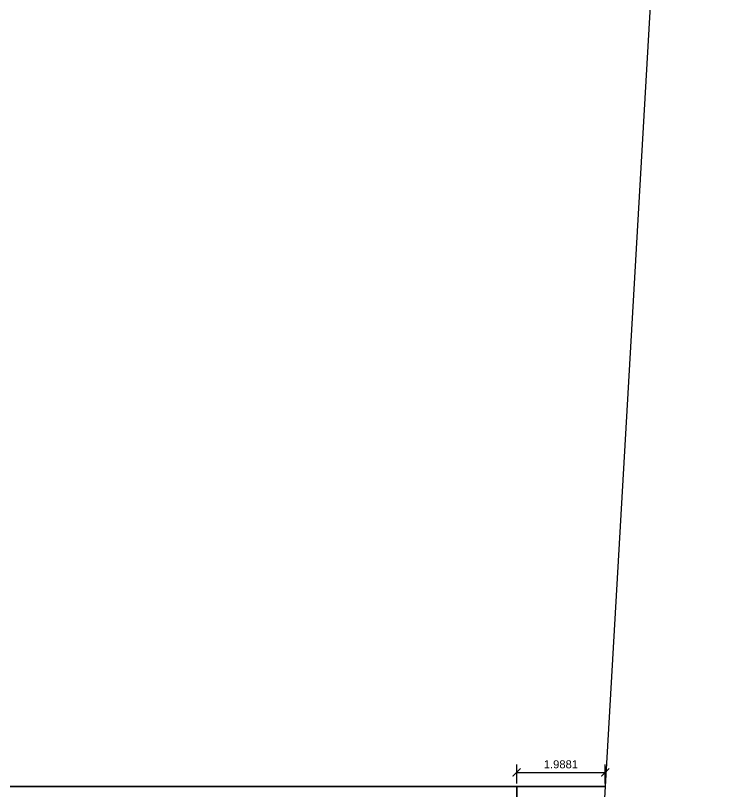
# Model space of a CAD drawing. Header units: metres. Extents: x -1561199 to -1560810, y 43748 to 43956.
# Drawn here: x -1561167.06 to -1561150.96, y 43862.52 to 43879.97 of the extents above; entities that cross this region are included whole.
import ezdxf

# ---------------------------------------------------------------- set-up
doc = ezdxf.new("R2010")
doc.units = ezdxf.units.M
doc.header["$LTSCALE"] = 750
doc.header["$MEASUREMENT"] = 0
doc.header["$PDMODE"] = 35
doc.header["$PDSIZE"] = 50
doc.layers.get('0').update_dxf_attribs({"lineweight": 5, "plot": 0})
doc.layers.get('Defpoints').update_dxf_attribs({"lineweight": 0})
for name, color, linetype in [('BLK_1_BASEMENT_-1_BLDG_FOOTPRINT', 1, 'Continuous'), ('BLK_1_LVL_-1_BSMNT_REAR_SETBACK', 11, 'Continuous'), ('BLK_1_LVL_-1_BSMNT_SIDE_SETBACK2', 102, 'Continuous')]:
    doc.layers.add(name, color=color, linetype=linetype)
for name, color, linetype, plot in [('BLK_1_COVERED_AREA', 140, 'Continuous', False), ('BLK_1_FLR_-1_BLT_UP_AREA', 1, 'Continuous', False), ('BLK_1_FLR_-1_BLT_UP_AREA_DEDUCT', 1, 'Continuous', False)]:
    doc.layers.add(name, color=color, linetype=linetype, plot=plot)
doc.layers.add('ED', color=30, linetype='Continuous', lineweight=0)
doc.styles.get("Standard").update_dxf_attribs({"font": 'arial.ttf'})
doc.dimstyles.new('STANDARD$0', dxfattribs={"dimscale": 0, "dimtxt": 9, "dimasz": 2, "dimexe": 2, "dimexo": 1, "dimgap": 0.5, "dimtad": 1, "dimdec": 1, "dimzin": 0, "dimdsep": 46, "dimlunit": 4, "dimtxsty": 'Standard', "dimblk1": 'ARCHTICK', "dimblk2": 'ARCHTICK', "dimsah": 1, "dimcen": 0, "dimdle": 1.5, "dimclrd": 1, "dimclre": 1, "dimclrt": 4, "dimadec": 0, "dimazin": 0, "dimtfac": 0.3, "dimtdec": 1, "dimtix": 1, "dimtmove": 0, "dimatfit": 3, "dimldrblk": 'ARCHTICK', "dimfxl": 0, "dimfrac": 2, "dimtolj": 1, "dimtzin": 0, "dimarcsym": 0})

# ---------------------------------------------------------------- blocks, each defined once
blk = doc.blocks.new('_ArchTick')
at = {"color": 0, "linetype": 'ByBlock', "const_width": 0.15}
blk.add_lwpolyline([(-0.5, -0.5), (0.5, 0.5)], dxfattribs=at)
blk = doc.blocks.new('*D289')
at = {"layer": 'Defpoints', "color": 0}
for p in [(-1561153.804, 43862.946), (-1561155.792, 43862.632, -22.097), (-1561153.804, 43862.632, -22.097)]:
    blk.add_point(p, dxfattribs=at)
at = {"layer": 'ED', "color": 0, "lineweight": -2}
for p, q in [((-1561155.792, 43862.695), (-1561155.792, 43863.126)), ((-1561153.804, 43862.695), (-1561153.804, 43863.126)), ((-1561155.792, 43862.946), (-1561153.804, 43862.946))]:
    blk.add_line(p, q, dxfattribs=at)
at = {"layer": 'ED', "color": 0, "lineweight": -2, "xscale": 0.18, "yscale": 0.18, "zscale": 0.18, "rotation": 180}
blk.add_blockref('_ArchTick', (-1561155.792, 43862.946), dxfattribs=at)
at = {"layer": 'ED', "color": 0, "lineweight": -2, "xscale": 0.18, "yscale": 0.18, "zscale": 0.18}
blk.add_blockref('_ArchTick', (-1561153.804, 43862.946), dxfattribs=at)
at = {"layer": 'ED', "color": 0, "insert": (-1561154.798, 43863.128), "char_height": 0.18, "attachment_point": 5}
blk.add_mtext('\\A1;1.9881', dxfattribs=at)

msp = doc.modelspace()

# ---------------------------------------------------------------- linework, layer by layer
at = {"layer": 'BLK_1_BASEMENT_-1_BLDG_FOOTPRINT', "elevation": -22.0971}
msp.add_lwpolyline([(-1561168.23576, 43865.65667), (-1561168.23576, 43862.63207), (-1561155.79206, 43862.63207), (-1561155.79206, 43832.47638), (-1561179.26221, 43832.47638), (-1561179.26206, 43862.63207), (-1561173.52189, 43862.63207), (-1561173.52189, 43865.65667)], close=True, dxfattribs=at)
at = {"layer": 'BLK_1_COVERED_AREA', "color": 140, "linetype": 'Continuous', "elevation": -22.0971}
msp.add_lwpolyline([(-1561168.23576, 43865.65667), (-1561168.23576, 43862.63207), (-1561155.79206, 43862.63207), (-1561155.79206, 43832.47638), (-1561179.26221, 43832.47638), (-1561179.26206, 43862.63207), (-1561173.52189, 43862.63207), (-1561173.52189, 43865.65667)], close=True, dxfattribs=at)
at = {"layer": 'BLK_1_FLR_-1_BLT_UP_AREA', "color": 13, "elevation": -22.0971}
msp.add_lwpolyline([(-1561168.23576, 43865.65667), (-1561168.23576, 43862.63207), (-1561155.79206, 43862.63207), (-1561155.79206, 43832.47638), (-1561179.26221, 43832.47638), (-1561179.26206, 43862.63207), (-1561173.52189, 43862.63207), (-1561173.52189, 43865.65667)], close=True, dxfattribs=at)
at = {"layer": 'BLK_1_FLR_-1_BLT_UP_AREA_DEDUCT', "color": 13, "elevation": -22.0971}
msp.add_lwpolyline([(-1561168.23576, 43865.65667), (-1561168.23576, 43862.63207), (-1561155.79206, 43862.63207), (-1561155.79206, 43832.47638), (-1561179.26221, 43832.47638), (-1561179.26206, 43862.63207), (-1561173.52189, 43862.63207), (-1561173.52189, 43865.65667)], close=True, dxfattribs=at)
at = {"layer": 'BLK_1_LVL_-1_BSMNT_REAR_SETBACK', "elevation": -22.0971}
msp.add_lwpolyline([(-1561153.80415, 43862.63214), (-1561168.46576, 43862.63214), (-1561168.46576, 43865.42674), (-1561173.29189, 43865.42674), (-1561173.29189, 43862.63214), (-1561179.26206, 43862.6322), (-1561181.99009, 43862.6322), (-1561181.57475, 43882.22806), (-1561185.43488, 43906.72581), (-1561156.57263, 43914.14275), (-1561151.37071, 43904.90695), (-1561153.80415, 43862.63214)], close=True, dxfattribs=at)
at = {"layer": 'BLK_1_LVL_-1_BSMNT_SIDE_SETBACK2', "elevation": -22.0971}
msp.add_lwpolyline([(-1561155.79221, 43862.63213), (-1561153.80415, 43862.63214), (-1561154.20931, 43855.59349), (-1561150.96358, 43832.47655), (-1561155.79212, 43832.47655)], close=True, dxfattribs=at)

# ---------------------------------------------------------------- dimensions: what is measured, and where the dimension line sits
at = {"layer": 'ED'}
dim = msp.add_linear_dim(base=(-1561153.80415, 43862.94592), p1=(-1561155.79221, 43862.6322, -22.0971), p2=(-1561153.80415, 43862.63214, -22.0971), dimstyle='STANDARD$0', override={"dimscale": 1, "dimtxt": 0.18, "dimasz": 0.18, "dimexe": 0.18, "dimexo": 0.0625, "dimgap": 0.09, "dimtih": 1, "dimtoh": 1, "dimdec": 4, "dimlunit": 2, "dimblk": 'ArchTick', "dimsah": 0, "dimcen": 0.09, "dimdle": 0, "dimclrd": 0, "dimclre": 0, "dimclrt": 0, "dimtfac": 1, "dimtdec": 4, "dimtix": 0, "dimtofl": 0, "dimtmove": 1, "dimfxl": 5, "dimfrac": 0}, dxfattribs=at)
dim.commit()
dim.dimension.update_dxf_attribs({"geometry": '*D289', "text_midpoint": (-1561154.79818, 43863.12783)})

doc.saveas('drawing.dxf')
